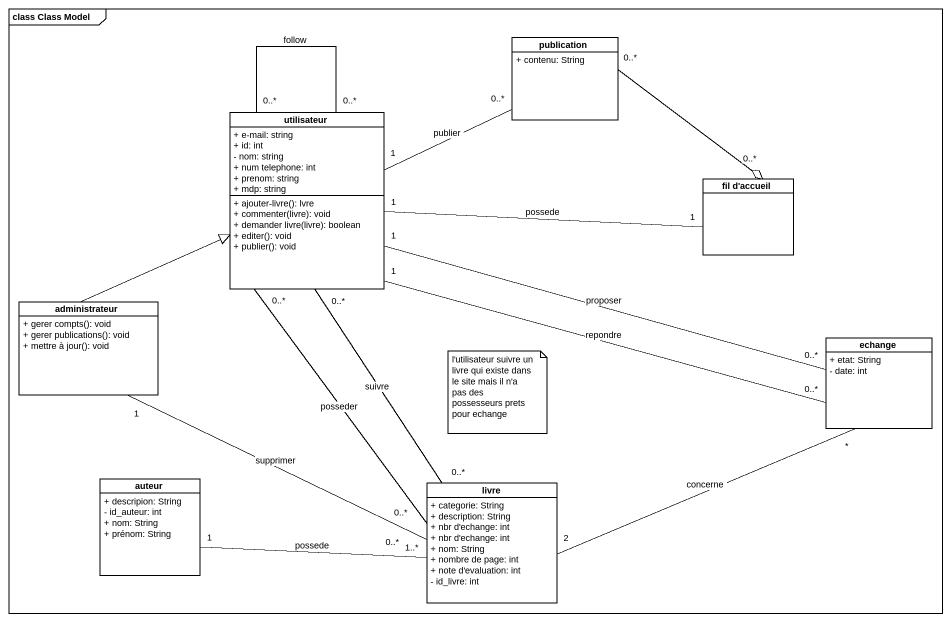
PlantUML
@startuml
mainframe class Class Model
hide circle
hide empty members
skinparam classAttributeIconSize 0
class publication {
  + contenu: String
}
class utilisateur {
  + e-mail: string
  + id: int
  - nom: string
  + num telephone: int
  + prenom: string
  + mdp: string
  + ajouter-livre(): lvre
  + commenter(livre): void
  + demander livre(livre): boolean
  + editer(): void
  + publier(): void
}
class "fil d'accueil" as fil_d_accueil
class administrateur {
  + gerer compts(): void
  + gerer publications(): void
  + mettre à jour(): void
}
class echange {
  + etat: String
  - date: int
}
class auteur {
  + descripion: String
  - id_auteur: int
  + nom: String
  + prénom: String
}
class livre {
  + categorie: String
  + description: String
  + nbr d'echange: int
  + nbr d'echange: int
  + nom: String
  + nombre de page: int
  + note d'evaluation: int
  - id_livre: int
}
publication "0..*" -left- "1" utilisateur : publier
publication "0..*" --o "0..*" fil_d_accueil
utilisateur "0..*" -- "0..*" utilisateur : follow
utilisateur "1" -right- "1" fil_d_accueil : possede
utilisateur "1" -right- "0..*" echange : proposer
utilisateur "0..*" -- "0..*" livre : posseder
utilisateur "0..*" -- "0..*" livre : suivre
administrateur -up-|> utilisateur
administrateur "1" -right- "0..*" livre : supprimer
echange "0..*" -left- "1" utilisateur : repondre
echange "*" -left- "2" livre : concerne
auteur "1" -right- "1..*" livre : possede
note as N1
  l'utilisateur suivre un livre qui existe dans le site mais il n'a pas des possesseurs prets pour echange
end note
@enduml
